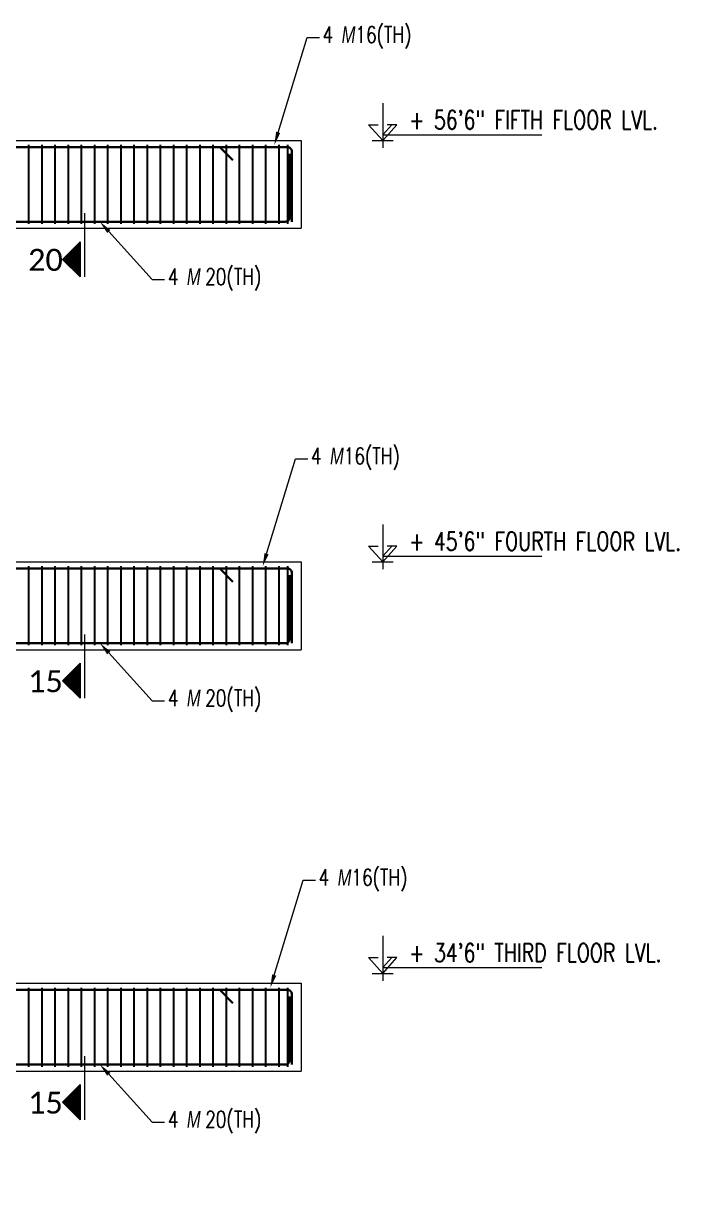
# Model space of a CAD drawing. Header units: inches. Extents: x 0 to 162649, y -36601 to -26324.
# Drawn here: x 156161 to 156310.3, y -35656.1 to -35390.8 of the extents above; entities that cross this region are included whole.
import ezdxf
from ezdxf import colors
from ezdxf.entities.mleader import LeaderData, LeaderLine
from ezdxf.math import Vec2, Vec3

# ---------------------------------------------------------------- set-up
doc = ezdxf.new("R2010")
doc.units = ezdxf.units.IN
doc.header["$MEASUREMENT"] = 0
for name, color, linetype, lineweight in [('Dim', 1, 'Continuous', 13), ('hatch', 252, 'Continuous', 0), ('OL_AR_Text', 140, 'Continuous', 5), ('Rein', 3, 'Continuous', 30), ('Stirrups', 191, 'Continuous', 25), ('Tag', 6, 'Continuous', 13), ('TEXT', 7, 'Continuous', 9)]:
    doc.layers.add(name, color=color, linetype=linetype, lineweight=lineweight)
doc.styles.add('1-8 Annotative Text', font='calibri.ttf', dxfattribs={"height": 0.125})
doc.styles.add('DIM', font='simplex.shx', dxfattribs={"width": 0.75})
doc.styles.add('T', font='romans.shx', dxfattribs={"width": 0.75, "height": 3})

# ---------------------------------------------------------------- blocks, each defined once
blk = doc.blocks.new('LEVEL')
for p, q in [((0, 4.06), (0, -0.79)), ((0, 0), (-1.55, 1.71)), ((-1.55, 1.71), (-0.5, 1.71)), ((0, 0), (1.55, 1.71)), ((0, 0.63), (0.98, 1.71)), ((1.55, 1.71), (0.5, 1.71)), ((-1.13, 0), (1.13, 0)), ((0, 0.63), (17.25, 0.63))]:
    blk.add_line(p, q)
at = {"color": 2, "style": 'T'}
blk.add_attdef('LEV', (2.86, 1.24), '', height=2, dxfattribs=at)

msp = doc.modelspace()

# ---------------------------------------------------------------- hatches: boundary and pattern name
at = {"layer": 'Dim'}
h = msp.add_hatch(dxfattribs=at)
h.set_pattern_fill('ANSI31', color=256)
h.set_pattern_definition([(45, (-785.72274, 458), (-0.08838834765, 0.08838834765), [])])
h.paths.add_polyline_path([(156173.97, -35444.57), (156173.97, -35440.57), (156169.97, -35444.57), (156173.97, -35448.57)])
h = msp.add_hatch(dxfattribs=at)
h.set_pattern_fill('ANSI31', color=256)
h.set_pattern_definition([(45, (-785.72274, 362), (-0.08838834765, 0.08838834765), [])])
h.paths.add_polyline_path([(156173.97, -35540.57), (156173.97, -35536.57), (156169.97, -35540.57), (156173.97, -35544.57)])
h = msp.add_hatch(dxfattribs=at)
h.set_pattern_fill('ANSI31', color=256)
h.set_pattern_definition([(45, (-785.72274, 266), (-0.08838834765, 0.08838834765), [])])
h.paths.add_polyline_path([(156173.97, -35636.57), (156173.97, -35632.57), (156169.97, -35636.57), (156173.97, -35640.57)])

# ---------------------------------------------------------------- linework, layer by layer
for p, q in [((156174.97, -35434.07), (156174.97, -35448.57)), ((156169.97, -35444.57), (156173.97, -35440.57)), ((156173.97, -35440.57), (156173.97, -35448.57)), ((156169.97, -35444.57), (156173.97, -35448.57)), ((156173.97, -35448.57), (156173.97, -35444.57)), ((156174.97, -35530.07), (156174.97, -35544.57)), ((156169.97, -35540.57), (156173.97, -35536.57)), ((156173.97, -35536.57), (156173.97, -35544.57)), ((156169.97, -35540.57), (156173.97, -35544.57)), ((156173.97, -35544.57), (156173.97, -35540.57)), ((156174.97, -35626.07), (156174.97, -35640.57)), ((156169.97, -35636.57), (156173.97, -35632.57)), ((156173.97, -35632.57), (156173.97, -35640.57)), ((156169.97, -35636.57), (156173.97, -35640.57)), ((156173.97, -35640.57), (156173.97, -35636.57))]:
    msp.add_line(p, q, dxfattribs=at)
at = {"layer": 'hatch'}
for p, q in [((156154.28, -35417.5), (156224.28, -35417.5)), ((156224.28, -35417.5), (156224.28, -35437.5)), ((156154.28, -35437.5), (156224.28, -35437.5)), ((156154.28, -35513.5), (156224.28, -35513.5)), ((156224.28, -35513.5), (156224.28, -35533.5)), ((156154.28, -35533.5), (156224.28, -35533.5)), ((156154.28, -35609.5), (156224.28, -35609.5)), ((156224.28, -35609.5), (156224.28, -35629.5)), ((156154.28, -35629.5), (156224.28, -35629.5))]:
    msp.add_line(p, q, dxfattribs=at)
at = {"layer": 'Rein'}
for p, q in [((156208.74, -35422), (156205.74, -35419)), ((156208.74, -35518), (156205.74, -35515)), ((156208.74, -35614), (156205.74, -35611))]:
    msp.add_line(p, q, dxfattribs=at)
for points in [[(156222.19, -35436), (156222.19, -35420, 0.414214), (156221.19, -35419), (155508.06, -35419, 0.414214), (155507.06, -35420), (155507.06, -35436.5)], [(155523.53, -35436), (156220.69, -35436, 0.414214), (156221.69, -35435), (156221.69, -35420.5)], [(156222.19, -35532), (156222.19, -35516, 0.414214), (156221.19, -35515), (155508.06, -35515, 0.414214), (155507.06, -35516), (155507.06, -35532.5)], [(155524.52, -35532), (156220.69, -35532, 0.414214), (156221.69, -35531), (156221.69, -35516.5)], [(156222.19, -35628), (156222.19, -35612, 0.414214), (156221.19, -35611), (155508.06, -35611, 0.414214), (155507.06, -35612), (155507.06, -35628.5)], [(155526.22, -35628), (156220.69, -35628, 0.414214), (156221.69, -35627), (156221.69, -35612.5)]]:
    msp.add_lwpolyline(points, format="xyb", dxfattribs=at)
at = {"layer": 'Stirrups'}
for p, q in [((156162.28, -35436.5), (156162.28, -35418.5)), ((156165.28, -35436.5), (156165.28, -35418.5)), ((156168.28, -35436.5), (156168.28, -35418.5)), ((156171.28, -35436.5), (156171.28, -35418.5)), ((156174.28, -35436.5), (156174.28, -35418.5)), ((156177.28, -35436.5), (156177.28, -35418.5)), ((156180.28, -35436.5), (156180.28, -35418.5)), ((156183.28, -35436.5), (156183.28, -35418.5)), ((156186.28, -35436.5), (156186.28, -35418.5)), ((156189.28, -35436.5), (156189.28, -35418.5)), ((156192.28, -35436.5), (156192.28, -35418.5)), ((156195.28, -35436.5), (156195.28, -35418.5)), ((156198.28, -35436.5), (156198.28, -35418.5)), ((156201.28, -35436.5), (156201.28, -35418.5)), ((156204.28, -35436.5), (156204.28, -35418.5)), ((156207.28, -35436.5), (156207.28, -35418.5)), ((156210.28, -35436.5), (156210.28, -35418.5)), ((156213.28, -35436.5), (156213.28, -35418.5)), ((156216.28, -35436.5), (156216.28, -35418.5)), ((156219.28, -35436.5), (156219.28, -35418.5)), ((156221.28, -35436.5), (156221.28, -35418.5)), ((156162.28, -35532.5), (156162.28, -35514.5)), ((156165.28, -35532.5), (156165.28, -35514.5)), ((156168.28, -35532.5), (156168.28, -35514.5)), ((156171.28, -35532.5), (156171.28, -35514.5)), ((156174.28, -35532.5), (156174.28, -35514.5)), ((156177.28, -35532.5), (156177.28, -35514.5)), ((156180.28, -35532.5), (156180.28, -35514.5)), ((156183.28, -35532.5), (156183.28, -35514.5)), ((156186.28, -35532.5), (156186.28, -35514.5)), ((156189.28, -35532.5), (156189.28, -35514.5)), ((156192.28, -35532.5), (156192.28, -35514.5)), ((156195.28, -35532.5), (156195.28, -35514.5)), ((156198.28, -35532.5), (156198.28, -35514.5)), ((156201.28, -35532.5), (156201.28, -35514.5)), ((156204.28, -35532.5), (156204.28, -35514.5)), ((156207.28, -35532.5), (156207.28, -35514.5)), ((156210.28, -35532.5), (156210.28, -35514.5)), ((156213.28, -35532.5), (156213.28, -35514.5)), ((156216.28, -35532.5), (156216.28, -35514.5)), ((156219.28, -35532.5), (156219.28, -35514.5)), ((156221.28, -35532.5), (156221.28, -35514.5)), ((156162.28, -35628.5), (156162.28, -35610.5)), ((156165.28, -35628.5), (156165.28, -35610.5)), ((156168.28, -35628.5), (156168.28, -35610.5)), ((156171.28, -35628.5), (156171.28, -35610.5)), ((156174.28, -35628.5), (156174.28, -35610.5)), ((156177.28, -35628.5), (156177.28, -35610.5)), ((156180.28, -35628.5), (156180.28, -35610.5)), ((156183.28, -35628.5), (156183.28, -35610.5)), ((156186.28, -35628.5), (156186.28, -35610.5)), ((156189.28, -35628.5), (156189.28, -35610.5)), ((156192.28, -35628.5), (156192.28, -35610.5)), ((156195.28, -35628.5), (156195.28, -35610.5)), ((156198.28, -35628.5), (156198.28, -35610.5)), ((156201.28, -35628.5), (156201.28, -35610.5)), ((156204.28, -35628.5), (156204.28, -35610.5)), ((156207.28, -35628.5), (156207.28, -35610.5)), ((156210.28, -35628.5), (156210.28, -35610.5)), ((156213.28, -35628.5), (156213.28, -35610.5)), ((156216.28, -35628.5), (156216.28, -35610.5)), ((156219.28, -35628.5), (156219.28, -35610.5)), ((156221.28, -35628.5), (156221.28, -35610.5))]:
    msp.add_line(p, q, dxfattribs=at)

# ---------------------------------------------------------------- block references
at = {"layer": 'Tag'}
ref = msp.add_blockref('LEVEL', (156242.87, -35417.5), dxfattribs=dict(at, xscale=2.1, yscale=2.1, zscale=2.1))
ref.add_attrib('LEV', '+ 56\'6" FIFTH FLOOR LVL.', (156248.87, -35414.89), dxfattribs={"layer": '0', "color": 2, "height": 4.2, "style": 'T', "width": 0.75})
ref = msp.add_blockref('LEVEL', (156242.87, -35513.5), dxfattribs=dict(at, xscale=2.1, yscale=2.1, zscale=2.1))
ref.add_attrib('LEV', '+ 45\'6" FOURTH FLOOR LVL.', (156248.87, -35510.89), dxfattribs={"layer": '0', "color": 2, "height": 4.2, "style": 'T', "width": 0.75})
ref = msp.add_blockref('LEVEL', (156242.87, -35607.25), dxfattribs=dict(at, xscale=2.1, yscale=2.1, zscale=2.1))
ref.add_attrib('LEV', '+ 34\'6" THIRD FLOOR LVL.', (156248.87, -35604.64), dxfattribs={"layer": '0', "color": 2, "height": 4.2, "style": 'T', "width": 0.75})

# ---------------------------------------------------------------- texts
at = {"layer": 'OL_AR_Text', "char_height": 5, "width": 3.8192065e-317, "attachment_point": 1, "style": '1-8 Annotative Text'}
for s, insert in [('20', (156162.1, -35442.18)), ('15', (156162.1, -35538.18)), ('15', (156162.1, -35634.18))]:
    msp.add_mtext(s, dxfattribs=dict(at, insert=insert))

# ---------------------------------------------------------------- leaders
at = {"layer": 'TEXT'}
ml = msp.add_multileader_mtext('Standard', dxfattribs=at)
ml.set_content('4 {\\Fgothici|c0;M}16(TH)', color=256, style='DIM')
ml.set_leader_properties(color=1, linetype='ByLayer', lineweight=9)
ml.build(insert=Vec2(0, 0))
ml.multileader.update_dxf_attribs({"text_right_attachment_type": 2, "dogleg_length": 0.25, "arrow_head_size": 3, "scale": 32})
ctx = ml.context
ctx.base_point, ctx.scale, ctx.char_height, ctx.arrow_head_size, ctx.landing_gap_size, ctx.plane_origin = Vec3(156228.44, -35394), 32, 3.75, 3, 0.75, Vec3(156248.76, -35413.3)
ctx.right_attachment = 2
notes = []
notes.append((ctx, [(0, (1, 1, 0), (156225.63, -35394), (1, 0), 2.81, [(0, [(156218.19, -35418.5)], 0, [])])]))
ctx.mtext.insert, ctx.mtext.flow_direction = Vec3(156229.19, -35391.5), 5
ml = msp.add_multileader_mtext('Standard', dxfattribs=at)
ml.set_content('4 {\\Fgothici|c0;M }20(TH)   ', color=256, style='DIM')
ml.set_leader_properties(color=1, linetype='ByLayer', lineweight=9)
ml.build(insert=Vec2(0, 0))
ml.multileader.update_dxf_attribs({"text_right_attachment_type": 2, "dogleg_length": 0.25, "arrow_head_size": 3, "scale": 32})
ctx = ml.context
ctx.base_point, ctx.scale, ctx.char_height, ctx.arrow_head_size, ctx.landing_gap_size, ctx.plane_origin = Vec3(156193.18, -35449.13), 32, 3.75, 3, 0.75, Vec3(156213.51, -35468.43)
ctx.right_attachment = 2
notes.append((ctx, [(0, (1, 1, 0), (156190.38, -35449.13), (1, 0), 2.81, [(0, [(156178.45, -35436)], 0, [])])]))
ctx.mtext.insert, ctx.mtext.flow_direction = Vec3(156193.93, -35446.63), 5
ml = msp.add_multileader_mtext('Standard', dxfattribs=at)
ml.set_content('4 {\\Fgothici|c0;M}16(TH)', color=256, style='DIM')
ml.set_leader_properties(color=1, linetype='ByLayer', lineweight=9)
ml.build(insert=Vec2(0, 0))
ml.multileader.update_dxf_attribs({"text_right_attachment_type": 2, "dogleg_length": 0.25, "arrow_head_size": 3, "scale": 32})
ctx = ml.context
ctx.base_point, ctx.scale, ctx.char_height, ctx.arrow_head_size, ctx.landing_gap_size, ctx.plane_origin = Vec3(156225.79, -35490), 32, 3.75, 3, 0.75, Vec3(156246.11, -35509.3)
ctx.right_attachment = 2
notes.append((ctx, [(0, (1, 1, 0), (156222.98, -35490), (1, 0), 2.81, [(0, [(156215.54, -35514.5)], 0, [])])]))
ctx.mtext.insert, ctx.mtext.flow_direction = Vec3(156226.54, -35487.5), 5
ml = msp.add_multileader_mtext('Standard', dxfattribs=at)
ml.set_content('4 {\\Fgothici|c0;M }20(TH)   ', color=256, style='DIM')
ml.set_leader_properties(color=1, linetype='ByLayer', lineweight=9)
ml.build(insert=Vec2(0, 0))
ml.multileader.update_dxf_attribs({"text_right_attachment_type": 2, "dogleg_length": 0.25, "arrow_head_size": 3, "scale": 32})
ctx = ml.context
ctx.base_point, ctx.scale, ctx.char_height, ctx.arrow_head_size, ctx.landing_gap_size, ctx.plane_origin = Vec3(156193.18, -35545.13), 32, 3.75, 3, 0.75, Vec3(156213.51, -35564.43)
ctx.right_attachment = 2
notes.append((ctx, [(0, (1, 1, 0), (156190.38, -35545.13), (1, 0), 2.81, [(0, [(156178.45, -35532)], 0, [])])]))
ctx.mtext.insert, ctx.mtext.flow_direction = Vec3(156193.93, -35542.63), 5
ml = msp.add_multileader_mtext('Standard', dxfattribs=at)
ml.set_content('4 {\\Fgothici|c0;M}16(TH)', color=256, style='DIM')
ml.set_leader_properties(color=1, linetype='ByLayer', lineweight=9)
ml.build(insert=Vec2(0, 0))
ml.multileader.update_dxf_attribs({"text_right_attachment_type": 2, "dogleg_length": 0.25, "arrow_head_size": 3, "scale": 32})
ctx = ml.context
ctx.base_point, ctx.scale, ctx.char_height, ctx.arrow_head_size, ctx.landing_gap_size, ctx.plane_origin = Vec3(156227.53, -35586), 32, 3.75, 3, 0.75, Vec3(156247.85, -35605.3)
ctx.right_attachment = 2
notes.append((ctx, [(0, (1, 1, 0), (156224.72, -35586), (1, 0), 2.81, [(0, [(156217.28, -35610.5)], 0, [])])]))
ctx.mtext.insert, ctx.mtext.flow_direction = Vec3(156228.28, -35583.5), 5
ml = msp.add_multileader_mtext('Standard', dxfattribs=at)
ml.set_content('4 {\\Fgothici|c0;M }20(TH)   ', color=256, style='DIM')
ml.set_leader_properties(color=1, linetype='ByLayer', lineweight=9)
ml.build(insert=Vec2(0, 0))
ml.multileader.update_dxf_attribs({"text_right_attachment_type": 2, "dogleg_length": 0.25, "arrow_head_size": 3, "scale": 32})
ctx = ml.context
ctx.base_point, ctx.scale, ctx.char_height, ctx.arrow_head_size, ctx.landing_gap_size, ctx.plane_origin = Vec3(156193.18, -35641.13), 32, 3.75, 3, 0.75, Vec3(156213.51, -35660.43)
ctx.right_attachment = 2
notes.append((ctx, [(0, (1, 1, 0), (156190.38, -35641.13), (1, 0), 2.81, [(0, [(156178.45, -35628)], 0, [])])]))
ctx.mtext.insert, ctx.mtext.flow_direction = Vec3(156193.93, -35638.63), 5
for ctx, leaders in notes:
    for number, flags, end, landing, length, lines in leaders:
        leader = LeaderData()
        leader.index, (leader.has_last_leader_line, leader.has_dogleg_vector, leader.attachment_direction) = number, flags
        leader.last_leader_point, leader.dogleg_vector, leader.dogleg_length = Vec3(end), Vec3(landing), length
        for number, points, colour, breaks in lines:
            line = LeaderLine()
            line.index, line.vertices, line.color, line.breaks = number, Vec3.list(points), colors.encode_raw_color(colour), breaks
            leader.lines.append(line)
        ctx.leaders.append(leader)

doc.saveas('drawing.dxf')
